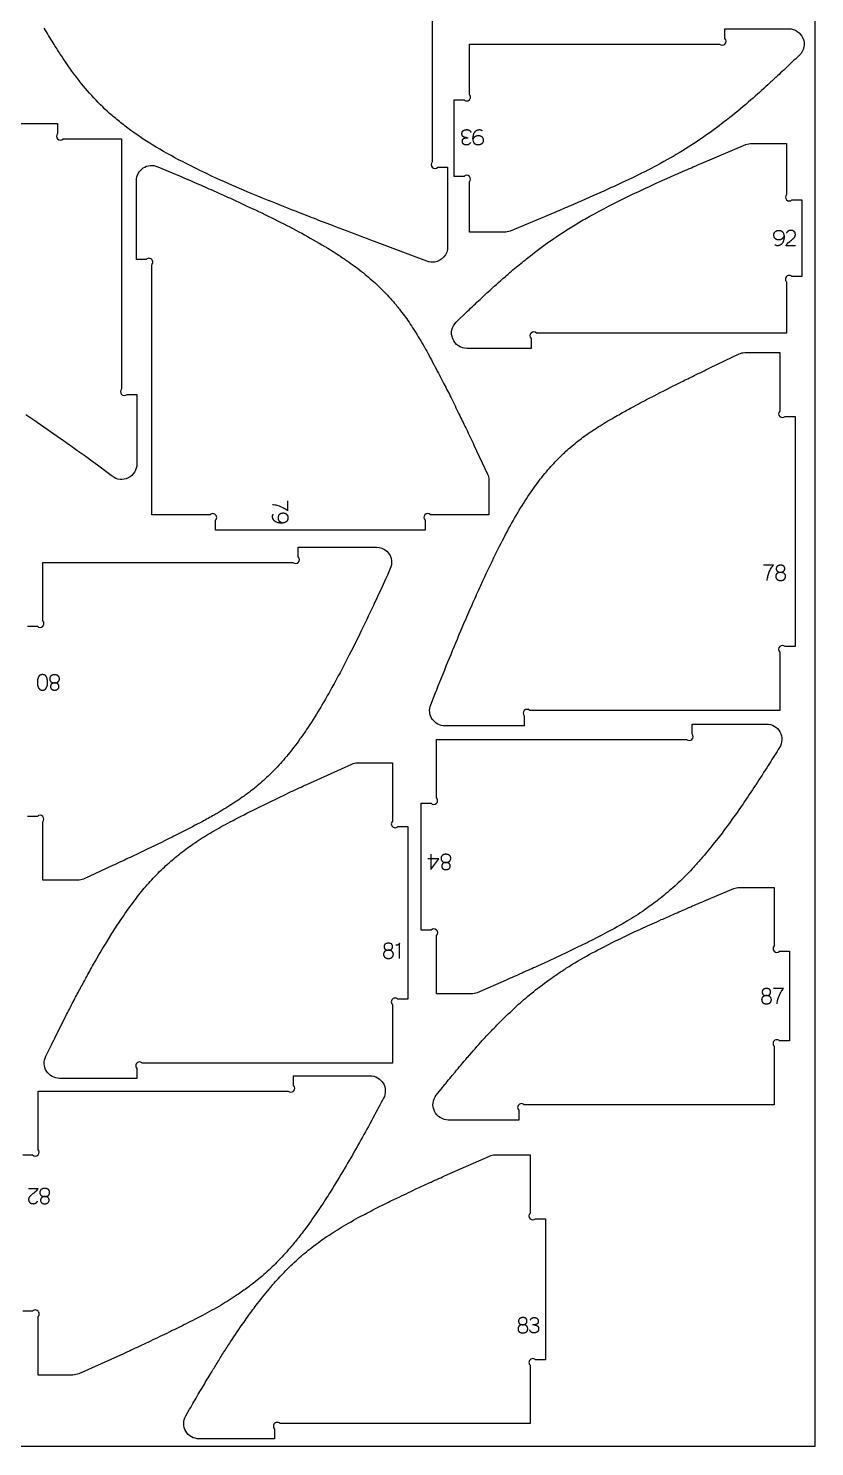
# Model space of a CAD drawing. Header units: millimetres. Extents: x 129 to 4060, y -1224 to 1216.
# Drawn here: x 2089 to 2704, y -1224 to -114 of the extents above; entities that cross this region are included whole.
import ezdxf

# ---------------------------------------------------------------- set-up
doc = ezdxf.new("R2010")
doc.units = ezdxf.units.MM
for name, color, linetype, true_color in [('cnc kesim', 30, 'Continuous', 0xff7300), ('Layer 01', 18, 'Continuous', 0x000000), ('çizim', 5, 'Continuous', 0x0500ff)]:
    doc.layers.add(name, color=color, linetype=linetype, true_color=true_color)

msp = doc.modelspace()

# ---------------------------------------------------------------- linework, layer by layer
at = {"layer": 'cnc kesim'}
for points in [[(2405.2, -22.5), (2405.2, -218.2, 1), (2409.5, -222.5), (2417.2, -222.5), (2417.2, -284.8, -0.374344), (2406.9, -296.7, -0.125253), (2401, -296), (2359.9, -280.5, -0.001109), (2338, -272.3), (2329.3, -269, -0.001224), (2312.1, -262.4, -0.001011), (2298.8, -257.2, -0.004603), (2268.6, -245), (2263.4, -242.9, -0.006524), (2239.4, -232.5, -0.008081), (2220.9, -223.8, -0.003645), (2212.5, -219.6, -0.017192), (2189, -206.7, -0.021793), (2169.2, -193.6, -0.012777), (2160.3, -186.7, -0.012479), (2152.6, -180.3, -0.026914), (2138.6, -166.3, -0.022927), (2126.1, -151.2, -0.005172), (2123.1, -147.2, -0.011747), (2114, -133.9, -0.006205), (2108.4, -125.1, -0.006274), (2101.4, -113.4, -0.004756)], [(1993.8, -188.3), (2111.9, -188.3), (2111.9, -196, 1), (2116.2, -200.3), (2161.9, -200.3), (2161.9, -396, 1), (2166.2, -400.3), (2173.9, -400.3), (2173.9, -454.9, -0.284529), (2167.2, -465.7, -0.286937), (2154.6, -464.5), (2153.7, -463.8), (2148.7, -460), (2148.4, -459.7), (2143, -455.7), (2137.7, -451.8), (2135.2, -450), (2132.3, -447.9), (2127, -444.2), (2121.7, -440.4), (2121.3, -440.2), (2116.5, -436.8), (2111.4, -433.2), (2106.3, -429.7), (2093.3, -420.6), (2087, -416.3)], [(2088.3, -581.9), (2096, -581.9, 1), (2100.3, -577.6), (2100.3, -531.9), (2296, -531.9, 1), (2300.3, -527.6), (2300.3, -519.9), (2361.4, -519.9, -0.38868), (2373.3, -530.8, -0.129722), (2372.3, -536.8), (2370, -542, -0.002596), (2361.2, -561.1), (2360, -563.6, -0.00387), (2350.1, -584.4), (2349.6, -585.4, -0.004435), (2340.2, -604.3), (2338.3, -608, -0.007462), (2327.4, -628.5, -0.005824), (2320.7, -640.4, -0.003099), (2316.9, -646.8, -0.012835), (2306.7, -662.9, -0.007906), (2301.6, -670.2, -0.007685), (2296.9, -676.5, -0.017793), (2287.4, -688.1, -0.01882), (2277.9, -698.1, -0.018794), (2268.1, -707, -0.006571), (2264.5, -709.9, -0.011812), (2257.8, -714.9, -0.015918), (2246.7, -722.4, -0.01163), (2234.3, -729.8, -0.006956), (2225, -735), (2219.6, -737.8, -0.005157), (2202.9, -746.4), (2201.5, -747.1, -0.004071), (2179.3, -757.9), (2179.2, -758, -0.001591), (2167.2, -763.6, -0.001285), (2154.9, -769.4), (2132.1, -779.9, -0.109236), (2127.7, -780.9), (2100.3, -780.9), (2100.3, -735.1, 1), (2096, -730.9), (2088.3, -730.9)], [(2084.6, -995.9), (2092.3, -995.9, 1), (2096.6, -991.6), (2096.6, -945.9), (2292.3, -945.9, 1), (2296.6, -941.6), (2296.6, -933.9), (2356.4, -933.9, -0.564663), (2367, -951.5), (2366.2, -953, -0.002925), (2357.9, -968.6), (2356.3, -971.6, -0.003991), (2347, -988.3), (2346.3, -989.6, -0.005293), (2336.4, -1006.7), (2336.3, -1007, -0.006933), (2325.7, -1024.3, -0.007379), (2316.9, -1037.9), (2315.3, -1040.3, -0.011791), (2305, -1054.8, -0.010538), (2297.9, -1063.9, -0.004434), (2294.9, -1067.5, -0.017126), (2284.8, -1078.7, -0.018076), (2274.6, -1088.5, -0.01795), (2263.9, -1097.4, -0.005031), (2260.8, -1099.7, -0.012481), (2252.5, -1105.6, -0.014789), (2239.8, -1113.5, -0.011615), (2225.2, -1121.6), (2221.2, -1123.7, -0.004794), (2207.3, -1130.8, -0.002382), (2199.1, -1134.8, -0.003066), (2184.7, -1141.7, -0.001539), (2175.6, -1146, -0.002192), (2163.5, -1151.6), (2128.4, -1167.3, -0.106018), (2123.9, -1168.3), (2096.6, -1168.3), (2096.6, -1122.5, 1), (2092.3, -1118.3), (2084.6, -1118.3)]]:
    msp.add_lwpolyline(points, format="xyb", dxfattribs=at)
for points in [[(2684.2, -114, -0.675514), (2692.6, -134.6, -0.001533), (2684, -142.8, -0.002628), (2674.1, -152.1, -0.002092), (2667.9, -157.8, -0.005603), (2654.6, -169.7, -0.010207), (2638, -183.6), (2635.5, -185.5, -0.027634), (2603.5, -208, -0.004233), (2598.5, -211.1, -0.023345), (2558.9, -232.1), (2553.8, -234.5, -0.004659), (2536.8, -242.3, -0.004257), (2513.3, -252.6, -0.001106), (2501.1, -257.8), (2466.1, -272.4, -0.098541), (2461.5, -273.3), (2434.2, -273.3), (2434.2, -233.9, 1), (2430, -229.6), (2422.2, -229.6), (2422.2, -169.6), (2430, -169.6, 1), (2434.2, -165.4), (2434.2, -126), (2630, -126, 1), (2634.2, -121.7), (2634.2, -114)], [(2486.7, -352.3, 1), (2482.5, -356.5), (2482.5, -364.3), (2432.3, -364.3, -0.674153), (2423.9, -343.7), (2432.7, -335.2, -0.003949), (2442.6, -325.9, -0.002148), (2448.7, -320.2, -0.005795), (2462.1, -308.2, -0.00609), (2472.1, -299.7, -0.006776), (2481.2, -292.4, -0.014278), (2497.7, -280, -0.017535), (2518.2, -266.8, -0.007412), (2528.6, -260.8, -0.014992), (2557.8, -245.6, -0.004866), (2574.7, -237.7), (2579.9, -235.3, -0.003941), (2603.4, -224.8, -0.00105), (2615.6, -219.5), (2650.6, -204.7, -0.100213), (2655.2, -203.8), (2682.5, -203.8), (2682.5, -243.8, 1), (2686.7, -248), (2694.5, -248), (2694.5, -308), (2686.7, -308, 1), (2682.5, -312.3), (2682.5, -352.3)], [(2173.5, -233, -0.536866), (2190.2, -222), (2204.7, -228.1, -0.002178), (2220.4, -234.9, -0.001757), (2233.6, -240.7, -0.001474), (2242.8, -244.8, -0.00333), (2260.1, -252.8), (2264.2, -254.7, -0.006405), (2284.1, -264.4, -0.007678), (2303, -274.2), (2305.1, -275.4, -0.011939), (2323.3, -285.8, -0.011312), (2334.9, -293.3, -0.004767), (2338.5, -295.7, -0.016977), (2351.2, -305.2, -0.018881), (2361.9, -314.5, -0.019443), (2371.2, -323.9, -0.012883), (2376.8, -330.3, -0.006026), (2379.4, -333.6, -0.017444), (2387, -343.9, -0.014214), (2394.2, -355.2, -0.009718), (2401.7, -368.1), (2402.6, -369.9, -0.005976), (2410, -383.8, -0.002155), (2414.3, -392, -0.002511), (2419.9, -403, -0.002217), (2426, -415.6, -0.001478), (2431.3, -426.5), (2431.9, -427.7, -0.00138), (2437.8, -440), (2448.5, -462.8, -0.108598), (2449.5, -467.2), (2449.5, -494.6), (2403.7, -494.6, 1), (2399.5, -498.9), (2399.5, -506.6), (2235.5, -506.6), (2235.5, -498.9, 1), (2231.2, -494.6), (2185.5, -494.6), (2185.5, -298.9, 1), (2181.2, -294.6), (2173.5, -294.6)], [(2415.1, -659.9, -0.529911), (2403.9, -643.4), (2407.4, -634.7, -0.002281), (2417.4, -609.9), (2417.4, -609.9, -0.002693), (2427.3, -586), (2430.5, -578.5, -0.003908), (2437.2, -563.1, -0.00304), (2443.1, -550, -0.007627), (2455, -524.9), (2456.7, -521.4, -0.010356), (2466.1, -503.5, -0.013094), (2475.8, -487), (2476.5, -485.8, -0.018198), (2486.3, -471.4, -0.019344), (2495.7, -459.5, -0.020261), (2505, -449.5, -0.016763), (2512.8, -442.2), (2514.5, -440.8, -0.018386), (2524.4, -433, -0.015717), (2535.1, -425.8, -0.0113), (2547.2, -418.5, -0.001969), (2552.4, -415.5, -0.003466), (2561.4, -410.6, -0.003971), (2574.5, -403.6), (2578.8, -401.4, -0.003713), (2598.1, -391.6), (2600.2, -390.5, -0.001672), (2610.2, -385.6, -0.001186), (2622.5, -379.6), (2645.3, -368.7, -0.110569), (2649.7, -367.6), (2677.1, -367.6), (2677.1, -413.4, 1), (2681.4, -417.6), (2689.1, -417.6), (2689.1, -597.9), (2681.4, -597.9, 1), (2677.1, -602.1), (2677.1, -647.9), (2481.4, -647.9, 1), (2477.1, -652.1), (2477.1, -659.9)], [(2604.2, -670.5, 1), (2608.5, -666.3), (2608.5, -658.5), (2666.7, -658.5, -0.587342), (2677, -676.9, -0.002397), (2669.1, -689.4), (2668.2, -690.9, -0.004093), (2658.4, -706), (2658.2, -706.3, -0.004967), (2648.4, -721), (2647.7, -722, -0.00713), (2637, -737.1, -0.0068), (2628.9, -747.9), (2626.2, -751.3, -0.01174), (2615.4, -764.3, -0.0079), (2609.8, -770.6, -0.007727), (2604.6, -776.1, -0.016448), (2593.5, -786.7, -0.017396), (2582, -796.3, -0.012876), (2572.7, -803.1, -0.003909), (2569.6, -805.3, -0.01569), (2555.8, -814, -0.012205), (2539.6, -822.9, -0.00309), (2533.2, -826.3, -0.004876), (2519.4, -833.1, -0.002171), (2511, -837.2, -0.003911), (2493.3, -845.4), (2487.5, -848.1, -0.002558), (2475.4, -853.5, -0.001113), (2463.1, -859), (2440.3, -868.9, -0.102522), (2435.9, -869.8), (2408.5, -869.8), (2408.5, -824.1, 1), (2404.2, -819.8), (2396.5, -819.8), (2396.5, -720.5), (2404.2, -720.5, 1), (2408.5, -716.3), (2408.5, -670.5)], [(2178.1, -924, 1), (2173.9, -928.2), (2173.9, -936), (2113.4, -936, -0.554609), (2102.6, -918.7), (2107, -909.8, -0.002574), (2114.2, -895.4), (2118.2, -887.4, -0.00362), (2124.1, -876, -0.002345), (2129.2, -866.3, -0.002492), (2134, -857.5, -0.003661), (2140, -846.6, -0.007656), (2150.6, -828.7), (2153.5, -823.9, -0.007686), (2160.9, -812.5, -0.012957), (2170.9, -798.2), (2172.5, -796.1, -0.013996), (2180.8, -785.9, -0.017797), (2190.5, -775.3, -0.018584), (2200.5, -766, -0.016159), (2209.6, -758.5), (2210.9, -757.5, -0.016528), (2222, -749.7, -0.013894), (2234.4, -742.1, -0.009591), (2248.8, -734.2), (2249.2, -734, -0.006488), (2266.5, -725.1), (2271.3, -722.7, -0.003705), (2288.6, -714.4), (2294.8, -711.4, -0.002681), (2307, -705.8), (2342.1, -689.8, -0.105498), (2346.5, -688.8), (2373.9, -688.8), (2373.9, -734.6, 1), (2378.1, -738.8), (2385.9, -738.8), (2385.9, -874), (2378.1, -874, 1), (2373.9, -878.2), (2373.9, -924)], [(2417.7, -968.6, -0.287557), (2406.9, -961.8, -0.288505), (2408.3, -949.1), (2413.1, -943.2, -0.004073), (2420.8, -933.7), (2423, -931.1, -0.00527), (2432.6, -919.7), (2432.9, -919.4, -0.006713), (2444.5, -906.2, -0.005694), (2452.4, -897.8, -0.003637), (2456.8, -893.3, -0.011446), (2469.5, -881), (2471.4, -879.2, -0.012858), (2482.6, -869.5, -0.016182), (2496.7, -858.7, -0.012807), (2508.5, -850.7, -0.003481), (2512.2, -848.3, -0.015614), (2530.4, -837.8, -0.009494), (2548.1, -828.6), (2553.2, -826.1, -0.005059), (2570.2, -818.1, -0.002879), (2584.4, -811.7, -0.001514), (2593.7, -807.6, -0.001515), (2605.9, -802.3, -0.001077), (2618.2, -797), (2641.1, -787.3, -0.099687), (2645.4, -786.5), (2672.8, -786.5), (2672.8, -832.2, 1), (2677, -836.5), (2684.8, -836.5), (2684.8, -906.6), (2677, -906.6, 1), (2672.8, -910.8), (2672.8, -956.6), (2477, -956.6, 1), (2472.8, -960.8), (2472.8, -968.6)], [(2286, -1206.3, 1), (2281.7, -1210.6), (2281.7, -1218.3), (2222.6, -1218.3, -0.267193), (2212.2, -1212.3, -0.268236), (2212.2, -1200.4), (2215.2, -1195.1, -0.002108), (2222, -1183.4), (2226, -1176.7, -0.002503), (2232, -1166.7, -0.002256), (2236.7, -1159.1, -0.002817), (2241.8, -1150.8, -0.00307), (2247.3, -1142.4, -0.007908), (2257.8, -1126.8, -0.002927), (2261.3, -1121.8, -0.006616), (2268.3, -1112.4, -0.013145), (2278.8, -1099.4), (2280.4, -1097.5, -0.013807), (2289.2, -1087.9, -0.017449), (2299.9, -1077.6, -0.017636), (2310.9, -1068.4, -0.009715), (2317.5, -1063.5, -0.007759), (2322.7, -1059.8, -0.015253), (2335.9, -1051.5, -0.010651), (2351.1, -1043, -0.002901), (2357, -1039.9, -0.004477), (2369.8, -1033.4, -0.002644), (2379.2, -1028.9, -0.003074), (2393.7, -1022, -0.001508), (2402.7, -1017.9, -0.002363), (2414.8, -1012.4), (2449.9, -996.8, -0.10481), (2454.3, -995.9), (2481.7, -995.9), (2481.7, -1041.6, 1), (2486, -1045.9), (2493.7, -1045.9), (2493.7, -1156.3), (2486, -1156.3, 1), (2481.7, -1160.6), (2481.7, -1206.3)]]:
    msp.add_lwpolyline(points, format="xyb", close=True, dxfattribs=at)
at = {"layer": 'Layer 01'}
msp.add_lwpolyline([(1484.5, 1215.6), (2704.5, 1215.6), (2704.5, -1224.4), (1484.5, -1224.4)], close=True, dxfattribs=at)
at = {"layer": 'çizim'}
msp.add_line((2410.4, -764), (2401.7, -764), dxfattribs=at)
for points in [[(2445, -201.3), (2445, -201.4), (2445, -201.5), (2445, -201.6), (2445, -201.7), (2445, -201.8), (2445, -201.9), (2445, -202), (2444.9, -202.1), (2444.9, -202.2), (2444.9, -202.3), (2444.9, -202.4), (2444.9, -202.5), (2444.8, -202.6), (2444.8, -202.6), (2444.8, -202.7), (2444.7, -202.8), (2444.7, -202.9), (2444.7, -203), (2444.6, -203.1), (2444.6, -203.2), (2444.5, -203.2), (2444.5, -203.3), (2444.4, -203.4), (2444.4, -203.5), (2444.3, -203.5), (2444.3, -203.6), (2444.2, -203.7), (2444.2, -203.7), (2444.1, -203.8), (2444, -203.9), (2444, -204), (2443.9, -204), (2443.8, -204.1), (2443.8, -204.1), (2443.7, -204.2), (2443.6, -204.3), (2443.6, -204.3), (2443.5, -204.4), (2443.4, -204.4), (2443.3, -204.5), (2443.2, -204.5), (2443.2, -204.5), (2443.1, -204.6), (2443, -204.6), (2442.9, -204.7), (2442.8, -204.7), (2442.7, -204.7), (2442.7, -204.8), (2442.6, -204.8), (2442.5, -204.8), (2442.4, -204.9), (2442.3, -204.9), (2442.2, -204.9), (2442.1, -204.9), (2442, -204.9), (2441.9, -205), (2441.8, -205), (2441.7, -205), (2441.6, -205), (2441.5, -205), (2441.4, -205), (2441.3, -205), (2441.2, -205), (2441.1, -205), (2441, -205), (2440.8, -205), (2440.7, -205), (2440.6, -205), (2440.5, -205), (2440.3, -205), (2440.2, -205), (2440.1, -204.9), (2440, -204.9), (2439.9, -204.9), (2439.7, -204.8), (2439.6, -204.8), (2439.5, -204.8), (2439.4, -204.7), (2439.3, -204.7), (2439.2, -204.6), (2439.2, -204.6), (2439.1, -204.6), (2439.1, -204.6), (2439, -204.5), (2439, -204.5), (2438.9, -204.5), (2438.9, -204.5), (2438.9, -204.4), (2438.8, -204.4), (2438.8, -204.4), (2438.7, -204.3), (2438.7, -204.3), (2438.6, -204.3), (2438.6, -204.2), (2438.6, -204.2), (2438.5, -204.2), (2438.5, -204.1), (2438.4, -204.1), (2438.4, -204.1), (2438.4, -204), (2438.3, -204), (2438.3, -203.9), (2438.3, -203.9), (2438.2, -203.9), (2438.2, -203.8), (2438.1, -203.7), (2438, -203.6), (2438, -203.5), (2437.9, -203.4), (2437.9, -203.3), (2437.8, -203.2), (2437.8, -203.1), (2437.7, -203), (2437.7, -202.9), (2437.6, -202.8), (2437.6, -202.7), (2437.5, -202.6), (2437.5, -202.5), (2437.4, -202.4), (2437.4, -202.3), (2437.4, -202.2), (2437.3, -202.1), (2437.3, -202), (2437.3, -201.9), (2437.2, -201.6), (2437.2, -201.4), (2437.1, -201.2), (2437.1, -201), (2437.1, -200.7), (2437.1, -200.5), (2437, -200.2), (2437, -200), (2437, -199.7), (2437.1, -199.5), (2437.1, -199.2), (2437.1, -198.9), (2437.1, -198.6), (2437.2, -198.4), (2437.2, -198.1), (2437.3, -197.9), (2437.3, -197.6), (2437.4, -197.4), (2437.4, -197.2), (2437.5, -196.9), (2437.6, -196.7), (2437.6, -196.6), (2437.6, -196.5), (2437.7, -196.3), (2437.7, -196.2), (2437.8, -196.1), (2437.8, -196), (2437.9, -195.9), (2437.9, -195.8), (2438, -195.7), (2438, -195.6), (2438.1, -195.5), (2438.2, -195.4), (2438.2, -195.3), (2438.3, -195.2), (2438.4, -195.1), (2438.4, -195), (2438.5, -194.9), (2438.6, -194.8), (2438.6, -194.7), (2438.7, -194.6), (2438.8, -194.5), (2438.9, -194.4), (2439, -194.4), (2439, -194.3), (2439.1, -194.2), (2439.2, -194.1), (2439.3, -194), (2439.4, -194), (2439.5, -193.9), (2439.6, -193.8), (2439.7, -193.8), (2439.7, -193.7), (2439.8, -193.6), (2439.9, -193.6), (2440, -193.5), (2440.1, -193.5), (2440.2, -193.4), (2440.3, -193.4), (2440.4, -193.3), (2440.5, -193.3), (2440.6, -193.3), (2440.7, -193.2), (2440.8, -193.2), (2440.9, -193.2), (2441.1, -193.1), (2441.2, -193.1), (2441.3, -193.1), (2441.4, -193.1), (2441.5, -193.1), (2441.6, -193), (2441.7, -193), (2441.8, -193), (2442, -193), (2442.1, -193), (2442.2, -193), (2442.4, -193), (2442.4, -193), (2442.5, -193), (2442.6, -193.1), (2442.6, -193.1), (2442.7, -193.1), (2442.8, -193.1), (2442.8, -193.1), (2442.9, -193.1), (2443, -193.1), (2443, -193.1), (2443.1, -193.2), (2443.1, -193.2), (2443.2, -193.2), (2443.3, -193.2), (2443.3, -193.2), (2443.4, -193.3), (2443.5, -193.3), (2443.5, -193.3), (2443.6, -193.3), (2443.6, -193.4), (2443.7, -193.4), (2443.7, -193.4), (2443.8, -193.5), (2443.9, -193.5), (2443.9, -193.5), (2444, -193.6), (2444, -193.6), (2444.1, -193.6)], [(2672.6, -275.7), (2672.6, -275.6), (2672.6, -275.5), (2672.6, -275.3), (2672.6, -275.2), (2672.6, -275.1), (2672.6, -275), (2672.6, -274.9), (2672.6, -274.8), (2672.6, -274.7), (2672.7, -274.7), (2672.7, -274.6), (2672.7, -274.5), (2672.7, -274.4), (2672.8, -274.3), (2672.8, -274.2), (2672.8, -274.1), (2672.9, -274), (2672.9, -273.9), (2672.9, -273.9), (2673, -273.8), (2673, -273.7), (2673.1, -273.6), (2673.1, -273.5), (2673.2, -273.5), (2673.2, -273.4), (2673.3, -273.3), (2673.3, -273.3), (2673.4, -273.2), (2673.5, -273.1), (2673.5, -273.1), (2673.6, -273), (2673.7, -272.9), (2673.7, -272.9), (2673.8, -272.8), (2673.9, -272.7), (2673.9, -272.7), (2674, -272.6), (2674.1, -272.6), (2674.2, -272.5), (2674.2, -272.5), (2674.3, -272.4), (2674.4, -272.4), (2674.5, -272.3), (2674.6, -272.3), (2674.7, -272.3), (2674.7, -272.2), (2674.8, -272.2), (2674.9, -272.2), (2675, -272.1), (2675.1, -272.1), (2675.2, -272.1), (2675.3, -272.1), (2675.4, -272), (2675.5, -272), (2675.6, -272), (2675.7, -272), (2675.7, -272), (2675.8, -271.9), (2675.9, -271.9), (2676, -271.9), (2676.1, -271.9), (2676.3, -271.9), (2676.4, -271.9), (2676.5, -271.9), (2676.6, -271.9), (2676.7, -271.9), (2676.9, -271.9), (2677, -271.9), (2677.1, -271.9), (2677.2, -272), (2677.4, -272), (2677.5, -272), (2677.6, -272), (2677.7, -272.1), (2677.8, -272.1), (2677.9, -272.1), (2678, -272.2), (2678.1, -272.2), (2678.2, -272.2), (2678.3, -272.3), (2678.4, -272.3), (2678.4, -272.3), (2678.5, -272.4), (2678.5, -272.4), (2678.6, -272.4), (2678.6, -272.5), (2678.7, -272.5), (2678.7, -272.5), (2678.8, -272.5), (2678.8, -272.6), (2678.8, -272.6), (2678.9, -272.6), (2678.9, -272.7), (2679, -272.7), (2679, -272.7), (2679, -272.8), (2679.1, -272.8), (2679.1, -272.8), (2679.2, -272.9), (2679.2, -272.9), (2679.2, -273), (2679.3, -273), (2679.3, -273), (2679.3, -273.1), (2679.4, -273.2), (2679.5, -273.3), (2679.5, -273.4), (2679.6, -273.4), (2679.6, -273.5), (2679.7, -273.6), (2679.8, -273.7), (2679.8, -273.8), (2679.9, -273.9), (2679.9, -274), (2680, -274.1), (2680, -274.2), (2680, -274.3), (2680.1, -274.4), (2680.1, -274.6), (2680.2, -274.7), (2680.2, -274.8), (2680.2, -274.9), (2680.3, -275), (2680.3, -275.1), (2680.3, -275.3), (2680.4, -275.5), (2680.4, -275.8), (2680.5, -276), (2680.5, -276.2), (2680.5, -276.5), (2680.5, -276.7), (2680.5, -276.9), (2680.5, -277.2), (2680.5, -277.5), (2680.5, -277.7), (2680.5, -278), (2680.4, -278.3), (2680.4, -278.6), (2680.4, -278.8), (2680.3, -279), (2680.3, -279.3), (2680.2, -279.5), (2680.2, -279.8), (2680.1, -280), (2680, -280.2), (2680, -280.4), (2679.9, -280.5), (2679.9, -280.6), (2679.8, -280.7), (2679.8, -280.8), (2679.7, -280.9), (2679.7, -281), (2679.6, -281.1), (2679.6, -281.2), (2679.5, -281.3), (2679.5, -281.4), (2679.4, -281.5), (2679.3, -281.6), (2679.3, -281.7), (2679.2, -281.8), (2679.1, -281.9), (2679.1, -282), (2679, -282.1), (2678.9, -282.2), (2678.8, -282.3), (2678.8, -282.4), (2678.7, -282.5), (2678.6, -282.6), (2678.5, -282.7), (2678.4, -282.7), (2678.4, -282.8), (2678.3, -282.9), (2678.2, -283), (2678.1, -283), (2678, -283.1), (2677.9, -283.2), (2677.8, -283.2), (2677.7, -283.3), (2677.6, -283.4), (2677.5, -283.4), (2677.4, -283.5), (2677.3, -283.5), (2677.2, -283.6), (2677.1, -283.6), (2677, -283.6), (2676.9, -283.7), (2676.8, -283.7), (2676.7, -283.7), (2676.6, -283.8), (2676.5, -283.8), (2676.4, -283.8), (2676.3, -283.8), (2676.2, -283.9), (2676.1, -283.9), (2676, -283.9), (2675.8, -283.9), (2675.7, -283.9), (2675.6, -283.9), (2675.5, -283.9), (2675.3, -283.9), (2675.2, -283.9), (2675.1, -283.9), (2675.1, -283.9), (2675, -283.9), (2674.9, -283.9), (2674.9, -283.9), (2674.8, -283.9), (2674.7, -283.8), (2674.7, -283.8), (2674.6, -283.8), (2674.5, -283.8), (2674.5, -283.8), (2674.4, -283.8), (2674.4, -283.7), (2674.3, -283.7), (2674.2, -283.7), (2674.2, -283.7), (2674.1, -283.7), (2674.1, -283.6), (2674, -283.6), (2673.9, -283.6), (2673.9, -283.5), (2673.8, -283.5), (2673.8, -283.5), (2673.7, -283.5), (2673.7, -283.4), (2673.6, -283.4), (2673.6, -283.3), (2673.5, -283.3)], [(2689.6, -283.9), (2682.2, -283.9), (2682.3, -283.7), (2682.3, -283.6), (2682.4, -283.5), (2682.4, -283.4), (2682.4, -283.3), (2682.5, -283.3), (2682.5, -283.2), (2682.5, -283.1), (2682.6, -283), (2682.6, -282.9), (2682.7, -282.8), (2682.7, -282.8), (2682.8, -282.7), (2682.8, -282.6), (2682.9, -282.5), (2682.9, -282.4), (2683, -282.4), (2683, -282.3), (2683.1, -282.2), (2683.1, -282.2), (2683.2, -282.1), (2683.3, -282), (2683.3, -281.9), (2683.4, -281.9), (2683.4, -281.8), (2683.5, -281.7), (2683.6, -281.7), (2683.6, -281.6), (2683.7, -281.5), (2683.9, -281.4), (2685, -280.5), (2685.6, -280), (2686.3, -279.5), (2686.6, -279.3), (2686.9, -279.1), (2687.1, -278.9), (2687.4, -278.6), (2687.7, -278.4), (2687.9, -278.1), (2688.2, -277.9), (2688.4, -277.7), (2688.5, -277.6), (2688.5, -277.5), (2688.6, -277.5), (2688.6, -277.4), (2688.7, -277.3), (2688.7, -277.3), (2688.8, -277.2), (2688.8, -277.1), (2688.9, -277.1), (2688.9, -277), (2689, -276.9), (2689, -276.8), (2689, -276.8), (2689.1, -276.7), (2689.1, -276.6), (2689.1, -276.5), (2689.2, -276.5), (2689.2, -276.4), (2689.2, -276.3), (2689.2, -276.2), (2689.3, -276.2), (2689.3, -276.1), (2689.3, -276), (2689.3, -275.9), (2689.3, -275.8), (2689.3, -275.7), (2689.3, -275.6), (2689.4, -275.6), (2689.4, -275.5), (2689.4, -275.4), (2689.4, -275.3), (2689.4, -275.2), (2689.4, -275.1), (2689.4, -275), (2689.4, -274.9), (2689.4, -274.8), (2689.3, -274.7), (2689.3, -274.6), (2689.3, -274.5), (2689.3, -274.4), (2689.3, -274.4), (2689.3, -274.3), (2689.3, -274.2), (2689.2, -274.1), (2689.2, -274), (2689.2, -273.9), (2689.1, -273.9), (2689.1, -273.8), (2689.1, -273.7), (2689.1, -273.6), (2689, -273.6), (2689, -273.5), (2688.9, -273.4), (2688.9, -273.4), (2688.8, -273.3), (2688.8, -273.2), (2688.8, -273.2), (2688.7, -273.1), (2688.7, -273), (2688.6, -273), (2688.5, -272.9), (2688.5, -272.9), (2688.4, -272.8), (2688.4, -272.8), (2688.3, -272.7), (2688.2, -272.7), (2688.2, -272.6), (2688.1, -272.6), (2688, -272.5), (2688, -272.5), (2687.9, -272.4), (2687.8, -272.4), (2687.7, -272.3), (2687.7, -272.3), (2687.6, -272.3), (2687.5, -272.2), (2687.4, -272.2), (2687.4, -272.2), (2687.3, -272.1), (2687.2, -272.1), (2687.1, -272.1), (2687.1, -272.1), (2687, -272.1), (2686.9, -272), (2686.8, -272), (2686.7, -272), (2686.6, -272), (2686.5, -272), (2686.5, -272), (2686.4, -271.9), (2686.3, -271.9), (2686.2, -271.9), (2686.1, -271.9), (2686, -271.9), (2685.8, -271.9), (2685.7, -271.9), (2685.5, -271.9), (2685.4, -271.9), (2685.2, -271.9), (2685.1, -272), (2685, -272), (2684.8, -272), (2684.7, -272), (2684.6, -272.1), (2684.5, -272.1), (2684.5, -272.1), (2684.4, -272.1), (2684.3, -272.2), (2684.3, -272.2), (2684.2, -272.2), (2684.2, -272.2), (2684.1, -272.2), (2684, -272.3), (2684, -272.3), (2683.9, -272.3), (2683.9, -272.4), (2683.8, -272.4), (2683.8, -272.4), (2683.7, -272.5), (2683.7, -272.5), (2683.6, -272.5), (2683.6, -272.6), (2683.5, -272.6), (2683.5, -272.6), (2683.4, -272.7), (2683.4, -272.7), (2683.3, -272.7), (2683.3, -272.8), (2683.2, -272.8), (2683.2, -272.9), (2683.1, -272.9), (2683.1, -273), (2683.1, -273), (2683, -273.1), (2683, -273.1), (2682.9, -273.2), (2682.8, -273.3), (2682.8, -273.4), (2682.7, -273.5), (2682.6, -273.6), (2682.5, -273.7), (2682.5, -273.8), (2682.4, -274)], [(2288.4, -493.2), (2288.5, -493.2), (2288.6, -493.2), (2288.7, -493.2), (2288.8, -493.2), (2288.9, -493.2), (2289, -493.2), (2289.1, -493.2), (2289.2, -493.2), (2289.3, -493.3), (2289.4, -493.3), (2289.5, -493.3), (2289.6, -493.3), (2289.7, -493.4), (2289.8, -493.4), (2289.8, -493.4), (2289.9, -493.4), (2290, -493.5), (2290.1, -493.5), (2290.2, -493.6), (2290.3, -493.6), (2290.3, -493.6), (2290.4, -493.7), (2290.5, -493.7), (2290.6, -493.8), (2290.6, -493.8), (2290.7, -493.9), (2290.8, -494), (2290.9, -494), (2290.9, -494.1), (2291, -494.1), (2291.1, -494.2), (2291.1, -494.3), (2291.2, -494.3), (2291.2, -494.4), (2291.3, -494.5), (2291.4, -494.6), (2291.4, -494.6), (2291.5, -494.7), (2291.5, -494.8), (2291.6, -494.9), (2291.6, -494.9), (2291.7, -495), (2291.7, -495.1), (2291.7, -495.2), (2291.8, -495.3), (2291.8, -495.4), (2291.8, -495.4), (2291.9, -495.5), (2291.9, -495.6), (2291.9, -495.7), (2292, -495.8), (2292, -495.9), (2292, -496), (2292, -496.1), (2292, -496.2), (2292.1, -496.3), (2292.1, -496.4), (2292.1, -496.5), (2292.1, -496.6), (2292.1, -496.7), (2292.1, -496.8), (2292.1, -496.9), (2292.1, -497), (2292.1, -497.1), (2292.1, -497.2), (2292.1, -497.3), (2292.1, -497.5), (2292.1, -497.6), (2292.1, -497.7), (2292.1, -497.9), (2292.1, -498), (2292, -498.1), (2292, -498.2), (2292, -498.3), (2291.9, -498.4), (2291.9, -498.5), (2291.9, -498.7), (2291.8, -498.8), (2291.8, -498.9), (2291.7, -499), (2291.7, -499), (2291.7, -499.1), (2291.7, -499.1), (2291.6, -499.1), (2291.6, -499.2), (2291.6, -499.2), (2291.6, -499.3), (2291.5, -499.3), (2291.5, -499.4), (2291.5, -499.4), (2291.4, -499.5), (2291.4, -499.5), (2291.4, -499.5), (2291.3, -499.6), (2291.3, -499.6), (2291.3, -499.7), (2291.2, -499.7), (2291.2, -499.7), (2291.2, -499.8), (2291.1, -499.8), (2291.1, -499.8), (2291, -499.9), (2291, -499.9), (2291, -500), (2290.9, -500), (2290.8, -500.1), (2290.7, -500.1), (2290.6, -500.2), (2290.5, -500.3), (2290.4, -500.3), (2290.3, -500.4), (2290.2, -500.4), (2290.1, -500.5), (2290, -500.5), (2289.9, -500.6), (2289.8, -500.6), (2289.7, -500.7), (2289.6, -500.7), (2289.5, -500.7), (2289.4, -500.8), (2289.3, -500.8), (2289.2, -500.8), (2289.1, -500.9), (2289, -500.9), (2288.7, -501), (2288.5, -501), (2288.3, -501.1), (2288.1, -501.1), (2287.8, -501.1), (2287.6, -501.1), (2287.3, -501.1), (2287.1, -501.1), (2286.9, -501.1), (2286.6, -501.1), (2286.3, -501.1), (2286, -501.1), (2285.7, -501.1), (2285.5, -501), (2285.2, -501), (2285, -500.9), (2284.7, -500.9), (2284.5, -500.8), (2284.3, -500.8), (2284, -500.7), (2283.8, -500.6), (2283.7, -500.6), (2283.6, -500.5), (2283.5, -500.5), (2283.3, -500.5), (2283.2, -500.4), (2283.1, -500.4), (2283, -500.3), (2282.9, -500.3), (2282.8, -500.2), (2282.7, -500.1), (2282.6, -500.1), (2282.5, -500), (2282.4, -500), (2282.3, -499.9), (2282.2, -499.8), (2282.1, -499.8), (2282, -499.7), (2281.9, -499.6), (2281.8, -499.5), (2281.7, -499.5), (2281.6, -499.4), (2281.6, -499.3), (2281.5, -499.2), (2281.4, -499.1), (2281.3, -499.1), (2281.2, -499), (2281.1, -498.9), (2281.1, -498.8), (2281, -498.7), (2280.9, -498.6), (2280.9, -498.5), (2280.8, -498.4), (2280.7, -498.3), (2280.7, -498.3), (2280.6, -498.2), (2280.6, -498.1), (2280.5, -498), (2280.5, -497.9), (2280.4, -497.8), (2280.4, -497.7), (2280.4, -497.6), (2280.3, -497.5), (2280.3, -497.3), (2280.3, -497.2), (2280.2, -497.1), (2280.2, -497), (2280.2, -496.9), (2280.2, -496.8), (2280.2, -496.7), (2280.2, -496.6), (2280.1, -496.5), (2280.1, -496.3), (2280.1, -496.2), (2280.1, -496.1), (2280.1, -496), (2280.1, -495.8), (2280.1, -495.8), (2280.2, -495.7), (2280.2, -495.6), (2280.2, -495.6), (2280.2, -495.5), (2280.2, -495.4), (2280.2, -495.4), (2280.2, -495.3), (2280.2, -495.2), (2280.2, -495.2), (2280.3, -495.1), (2280.3, -495), (2280.3, -495), (2280.3, -494.9), (2280.3, -494.9), (2280.4, -494.8), (2280.4, -494.7), (2280.4, -494.7), (2280.4, -494.6), (2280.5, -494.6), (2280.5, -494.5), (2280.5, -494.4), (2280.6, -494.4), (2280.6, -494.3), (2280.6, -494.3), (2280.7, -494.2), (2280.7, -494.2), (2280.7, -494.1)], [(2404, -760.5), (2404, -772.5), (2410.4, -764)], [(2379.4, -842.1), (2379.4, -830), (2379.4, -830.1), (2379.4, -830.2), (2379.4, -830.2), (2379.4, -830.3), (2379.4, -830.3), (2379.4, -830.4), (2379.4, -830.4), (2379.3, -830.5), (2379.3, -830.5), (2379.3, -830.6), (2379.3, -830.6), (2379.3, -830.6), (2379.3, -830.7), (2379.2, -830.7), (2379.2, -830.7), (2379.2, -830.7), (2379.2, -830.8), (2379.2, -830.8), (2379.2, -830.8), (2379.2, -830.8), (2379.1, -830.9), (2379.1, -830.9), (2379.1, -830.9), (2379.1, -830.9), (2379.1, -830.9), (2379.1, -831), (2379, -831), (2379, -831), (2379, -831), (2379, -831), (2379, -831.1), (2378.9, -831.1), (2378.9, -831.1), (2378.9, -831.1), (2378.8, -831.2), (2378.8, -831.2), (2378.7, -831.2), (2378.7, -831.3), (2378.6, -831.3), (2378.6, -831.3), (2378.5, -831.4), (2378.5, -831.4), (2378.4, -831.4), (2378.3, -831.5), (2378.2, -831.5), (2378.1, -831.5), (2377.9, -831.6), (2377.8, -831.6), (2377.7, -831.6), (2377.6, -831.7), (2377.5, -831.7), (2377.4, -831.7), (2377.3, -831.7), (2377.2, -831.8), (2377.1, -831.8), (2377, -831.8), (2376.9, -831.8), (2376.8, -831.8), (2376.7, -831.8)], [(2089, -1022.2), (2096.3, -1022.2), (2096.3, -1022.4), (2096.2, -1022.5), (2096.2, -1022.5), (2096.2, -1022.6), (2096.1, -1022.7), (2096.1, -1022.8), (2096.1, -1022.9), (2096, -1023), (2096, -1023.1), (2095.9, -1023.1), (2095.9, -1023.2), (2095.8, -1023.3), (2095.8, -1023.4), (2095.8, -1023.5), (2095.7, -1023.5), (2095.7, -1023.6), (2095.6, -1023.7), (2095.5, -1023.8), (2095.5, -1023.8), (2095.4, -1023.9), (2095.4, -1024), (2095.3, -1024.1), (2095.3, -1024.1), (2095.2, -1024.2), (2095.1, -1024.3), (2095.1, -1024.3), (2095, -1024.4), (2094.9, -1024.5), (2094.9, -1024.5), (2094.7, -1024.6), (2093.5, -1025.6), (2092.9, -1026.1), (2092.3, -1026.5), (2092, -1026.7), (2091.7, -1027), (2091.4, -1027.2), (2091.2, -1027.4), (2090.9, -1027.7), (2090.6, -1027.9), (2090.4, -1028.2), (2090.1, -1028.4), (2090.1, -1028.5), (2090, -1028.5), (2090, -1028.6), (2089.9, -1028.7), (2089.9, -1028.7), (2089.8, -1028.8), (2089.8, -1028.9), (2089.7, -1028.9), (2089.7, -1029), (2089.6, -1029.1), (2089.6, -1029.1), (2089.6, -1029.2), (2089.5, -1029.3), (2089.5, -1029.4), (2089.5, -1029.4), (2089.4, -1029.5), (2089.4, -1029.6), (2089.4, -1029.7), (2089.4, -1029.8), (2089.3, -1029.8), (2089.3, -1029.9), (2089.3, -1030), (2089.3, -1030.1), (2089.3, -1030.2), (2089.2, -1030.2), (2089.2, -1030.3), (2089.2, -1030.4), (2089.2, -1030.5), (2089.2, -1030.6), (2089.2, -1030.7), (2089.2, -1030.8), (2089.2, -1030.9), (2089.2, -1031), (2089.2, -1031.1), (2089.2, -1031.2), (2089.2, -1031.3), (2089.2, -1031.3), (2089.2, -1031.4), (2089.2, -1031.5), (2089.3, -1031.6), (2089.3, -1031.7), (2089.3, -1031.8), (2089.3, -1031.9), (2089.3, -1032), (2089.4, -1032), (2089.4, -1032.1), (2089.4, -1032.2), (2089.5, -1032.3), (2089.5, -1032.4), (2089.5, -1032.4), (2089.6, -1032.5), (2089.6, -1032.6), (2089.6, -1032.6), (2089.7, -1032.7), (2089.7, -1032.8), (2089.8, -1032.8), (2089.8, -1032.9), (2089.9, -1033), (2089.9, -1033), (2090, -1033.1), (2090, -1033.1), (2090.1, -1033.2), (2090.1, -1033.3), (2090.2, -1033.3), (2090.3, -1033.4), (2090.3, -1033.4), (2090.4, -1033.5), (2090.5, -1033.5), (2090.5, -1033.6), (2090.6, -1033.6), (2090.7, -1033.6), (2090.7, -1033.7), (2090.8, -1033.7), (2090.9, -1033.8), (2091, -1033.8), (2091, -1033.8), (2091.1, -1033.9), (2091.2, -1033.9), (2091.3, -1033.9), (2091.4, -1033.9), (2091.4, -1034), (2091.5, -1034), (2091.6, -1034), (2091.7, -1034), (2091.8, -1034.1), (2091.9, -1034.1), (2091.9, -1034.1), (2092, -1034.1), (2092.1, -1034.1), (2092.2, -1034.1), (2092.3, -1034.1), (2092.4, -1034.1), (2092.5, -1034.1), (2092.6, -1034.1), (2092.8, -1034.2), (2092.9, -1034.2), (2093.1, -1034.1), (2093.2, -1034.1), (2093.3, -1034.1), (2093.5, -1034.1), (2093.6, -1034.1), (2093.7, -1034.1), (2093.9, -1034), (2094, -1034), (2094.1, -1034), (2094.1, -1034), (2094.2, -1033.9), (2094.2, -1033.9), (2094.3, -1033.9), (2094.4, -1033.9), (2094.4, -1033.8), (2094.5, -1033.8), (2094.5, -1033.8), (2094.6, -1033.8), (2094.6, -1033.7), (2094.7, -1033.7), (2094.7, -1033.7), (2094.8, -1033.6), (2094.8, -1033.6), (2094.9, -1033.6), (2095, -1033.5), (2095, -1033.5), (2095.1, -1033.5), (2095.1, -1033.4), (2095.2, -1033.4), (2095.2, -1033.4), (2095.2, -1033.3), (2095.3, -1033.3), (2095.3, -1033.2), (2095.4, -1033.2), (2095.4, -1033.1), (2095.5, -1033.1), (2095.5, -1033.1), (2095.6, -1033), (2095.6, -1033), (2095.6, -1032.9), (2095.7, -1032.8), (2095.8, -1032.7), (2095.9, -1032.6), (2096, -1032.5), (2096, -1032.4), (2096.1, -1032.2), (2096.2, -1032.1)]]:
    msp.add_lwpolyline(points, dxfattribs=at)
for points in [[(2280.1, -486.5, -0.024846), (2283.6, -487.1), (2285.2, -487.6), (2286.8, -488.3), (2288.2, -488.9, -0.047754), (2291.2, -490.8), (2292.1, -491.5), (2292.1, -483.6)], [(2667.3, -546.1, -0.024846), (2667.9, -542.6), (2668.4, -541), (2669, -539.4), (2669.6, -538.1, -0.047754), (2671.5, -535), (2672.2, -534.1), (2664.4, -534.1)], [(2675.1, -877.6, -0.024846), (2675.7, -874.2), (2676.2, -872.6), (2676.9, -870.9), (2677.5, -869.6, -0.047754), (2679.4, -866.6), (2680.1, -865.6), (2672.2, -865.6)]]:
    msp.add_lwpolyline(points, format="xyb", dxfattribs=at)
for points, knots in [([(2432.2, -199.3), (2430.8, -199.3), (2429.6, -198.6), (2428.4, -198), (2428.4, -196.4), (2428.4, -194.6), (2429.4, -193.8), (2430.4, -193), (2432.1, -193), (2434.6, -193), (2435.5, -195.3)], [0, 0, 0, 1, 1, 2, 2, 3, 3, 4, 4, 5, 5, 5]), ([(2435.1, -203.1), (2434.1, -205), (2431.8, -205), (2430.4, -205), (2429.6, -204.3), (2428.7, -203.5), (2428.7, -202.1), (2428.7, -201), (2429.2, -200.4), (2429.7, -199.8), (2430.4, -199.6), (2431, -199.4), (2431.8, -199.4), (2432.6, -199.3), (2433.3, -199.3)], [0, 0, 0, 1, 1, 2, 2, 3, 3, 4, 4, 5, 5, 6, 6, 7, 7, 7]), ([(2437.1, -200.6), (2437.5, -199.4), (2438.5, -198.5), (2439.5, -197.6), (2441.1, -197.6), (2442.8, -197.6), (2443.9, -198.5), (2445, -199.5), (2445, -201.3)], [0, 0, 0, 1, 1, 2, 2, 3, 3, 4, 4, 4]), ([(2680.5, -276.4), (2680.1, -277.5), (2679.1, -278.4), (2678.1, -279.4), (2676.5, -279.4), (2674.7, -279.4), (2673.7, -278.4), (2672.6, -277.4), (2672.6, -275.7)], [0, 0, 0, 1, 1, 2, 2, 3, 3, 4, 4, 4]), ([(2287.7, -501.1), (2286.5, -500.7), (2285.6, -499.7), (2284.7, -498.7), (2284.7, -497.1), (2284.7, -495.4), (2285.6, -494.3), (2286.6, -493.2), (2288.4, -493.2)], [0, 0, 0, 1, 1, 2, 2, 3, 3, 4, 4, 4]), ([(2677.8, -539.7), (2679.6, -539.7), (2680.6, -540.6), (2681.7, -541.4), (2681.7, -542.9), (2681.7, -544.3), (2680.6, -545.2), (2679.6, -546.1), (2677.8, -546.1), (2676.1, -546.1), (2675.1, -545.2), (2674, -544.3), (2674, -542.9), (2674, -541.4), (2675.1, -540.6), (2676.1, -539.7), (2677.8, -539.7)], [0, 0, 0, 1, 1, 2, 2, 3, 3, 4, 4, 5, 5, 6, 6, 7, 7, 8, 8, 8]), ([(2677.9, -534.1), (2679.2, -534.1), (2680.1, -534.7), (2681.1, -535.4), (2681.1, -536.8), (2681.1, -538.2), (2680, -538.9), (2679, -539.6), (2677.7, -539.6), (2676.5, -539.6), (2675.5, -539), (2674.4, -538.3), (2674.4, -536.9), (2674.4, -535.4), (2675.5, -534.8), (2676.5, -534.1), (2677.9, -534.1)], [0, 0, 0, 1, 1, 2, 2, 3, 3, 4, 4, 5, 5, 6, 6, 7, 7, 8, 8, 8]), ([(2100, -632), (2098.8, -632), (2098, -631.4), (2097.2, -630.8), (2096.8, -629.9), (2096.3, -628.9), (2096.1, -627.8), (2096, -626.7), (2096, -625.8), (2096, -623.8), (2096.8, -621.8), (2097.6, -619.8), (2100, -619.8), (2102.4, -619.8), (2103.2, -621.8), (2104, -623.8), (2104, -625.8), (2104, -626.8), (2103.9, -627.8), (2103.7, -628.9), (2103.2, -629.9), (2102.8, -630.8), (2102, -631.4), (2101.2, -632), (2100, -632)], [0, 0, 0, 1, 1, 2, 2, 3, 3, 4, 4, 5, 5, 6, 6, 7, 7, 8, 8, 9, 9, 10, 10, 11, 11, 12, 12, 12]), ([(2109.5, -626.3), (2107.8, -626.3), (2106.7, -625.4), (2105.7, -624.5), (2105.7, -623.1), (2105.7, -621.6), (2106.7, -620.8), (2107.8, -619.9), (2109.5, -619.9), (2111.2, -619.9), (2112.3, -620.8), (2113.3, -621.6), (2113.3, -623.1), (2113.3, -624.5), (2112.3, -625.4), (2111.2, -626.3), (2109.5, -626.3)], [0, 0, 0, 1, 1, 2, 2, 3, 3, 4, 4, 5, 5, 6, 6, 7, 7, 8, 8, 8]), ([(2109.4, -631.9), (2108.1, -631.9), (2107.2, -631.2), (2106.3, -630.6), (2106.3, -629.2), (2106.3, -627.7), (2107.3, -627), (2108.3, -626.3), (2109.6, -626.3), (2110.8, -626.3), (2111.9, -627), (2112.9, -627.6), (2112.9, -629.1), (2112.9, -630.6), (2111.9, -631.2), (2110.8, -631.9), (2109.4, -631.9)], [0, 0, 0, 1, 1, 2, 2, 3, 3, 4, 4, 5, 5, 6, 6, 7, 7, 8, 8, 8]), ([(2415.8, -766.9), (2414.1, -766.9), (2413, -766), (2412, -765.1), (2412, -763.7), (2412, -762.2), (2413, -761.4), (2414.1, -760.5), (2415.8, -760.5), (2417.5, -760.5), (2418.6, -761.4), (2419.7, -762.2), (2419.7, -763.7), (2419.7, -765.1), (2418.6, -766), (2417.5, -766.9), (2415.8, -766.9)], [0, 0, 0, 1, 1, 2, 2, 3, 3, 4, 4, 5, 5, 6, 6, 7, 7, 8, 8, 8]), ([(2415.8, -772.5), (2414.4, -772.5), (2413.5, -771.8), (2412.6, -771.2), (2412.6, -769.8), (2412.6, -768.3), (2413.6, -767.6), (2414.6, -766.9), (2415.9, -766.9), (2417.2, -766.9), (2418.2, -767.6), (2419.2, -768.2), (2419.2, -769.7), (2419.2, -771.1), (2418.2, -771.8), (2417.1, -772.5), (2415.8, -772.5)], [0, 0, 0, 1, 1, 2, 2, 3, 3, 4, 4, 5, 5, 6, 6, 7, 7, 8, 8, 8]), ([(2370.9, -830.1), (2372.2, -830.1), (2373.2, -830.7), (2374.1, -831.4), (2374.1, -832.8), (2374.1, -834.2), (2373.1, -834.9), (2372, -835.6), (2370.8, -835.6), (2369.5, -835.6), (2368.5, -835), (2367.4, -834.3), (2367.4, -832.9), (2367.4, -831.4), (2368.5, -830.7), (2369.6, -830.1), (2370.9, -830.1)], [0, 0, 0, 1, 1, 2, 2, 3, 3, 4, 4, 5, 5, 6, 6, 7, 7, 8, 8, 8]), ([(2370.9, -835.7), (2372.6, -835.7), (2373.6, -836.5), (2374.7, -837.4), (2374.7, -838.9), (2374.7, -840.3), (2373.6, -841.2), (2372.6, -842.1), (2370.9, -842.1), (2369.1, -842.1), (2368.1, -841.2), (2367, -840.3), (2367, -838.9), (2367, -837.4), (2368.1, -836.5), (2369.1, -835.7), (2370.9, -835.7)], [0, 0, 0, 1, 1, 2, 2, 3, 3, 4, 4, 5, 5, 6, 6, 7, 7, 8, 8, 8]), ([(2666.8, -865.6), (2668.2, -865.6), (2669.1, -866.3), (2670, -867), (2670, -868.3), (2670, -869.8), (2669, -870.5), (2668, -871.2), (2666.7, -871.2), (2665.4, -871.2), (2664.4, -870.5), (2663.4, -869.9), (2663.4, -868.4), (2663.4, -867), (2664.4, -866.3), (2665.5, -865.6), (2666.8, -865.6)], [0, 0, 0, 1, 1, 2, 2, 3, 3, 4, 4, 5, 5, 6, 6, 7, 7, 8, 8, 8]), ([(2666.8, -871.2), (2668.5, -871.2), (2669.6, -872.1), (2670.6, -873), (2670.6, -874.4), (2670.6, -875.9), (2669.6, -876.8), (2668.5, -877.6), (2666.8, -877.6), (2665.1, -877.6), (2664, -876.8), (2663, -875.9), (2663, -874.4), (2663, -873), (2664, -872.1), (2665.1, -871.2), (2666.8, -871.2)], [0, 0, 0, 1, 1, 2, 2, 3, 3, 4, 4, 5, 5, 6, 6, 7, 7, 8, 8, 8]), ([(2101.8, -1028.5), (2100.1, -1028.5), (2099, -1027.7), (2097.9, -1026.8), (2097.9, -1025.3), (2097.9, -1023.9), (2099, -1023), (2100.1, -1022.2), (2101.8, -1022.2), (2103.5, -1022.2), (2104.6, -1023), (2105.6, -1023.9), (2105.6, -1025.3), (2105.6, -1026.8), (2104.6, -1027.7), (2103.5, -1028.5), (2101.8, -1028.5)], [0, 0, 0, 1, 1, 2, 2, 3, 3, 4, 4, 5, 5, 6, 6, 7, 7, 8, 8, 8]), ([(2101.7, -1034.2), (2100.4, -1034.2), (2099.5, -1033.5), (2098.5, -1032.8), (2098.5, -1031.4), (2098.5, -1030), (2099.6, -1029.3), (2100.6, -1028.6), (2101.9, -1028.6), (2103.1, -1028.6), (2104.2, -1029.2), (2105.2, -1029.9), (2105.2, -1031.3), (2105.2, -1032.8), (2104.1, -1033.5), (2103.1, -1034.2), (2101.7, -1034.2)], [0, 0, 0, 1, 1, 2, 2, 3, 3, 4, 4, 5, 5, 6, 6, 7, 7, 8, 8, 8]), ([(2476.1, -1128.9), (2477.8, -1128.9), (2478.9, -1129.8), (2479.9, -1130.7), (2479.9, -1132.1), (2479.9, -1133.6), (2478.9, -1134.5), (2477.8, -1135.3), (2476.1, -1135.3), (2474.4, -1135.3), (2473.3, -1134.5), (2472.3, -1133.6), (2472.3, -1132.1), (2472.3, -1130.7), (2473.3, -1129.8), (2474.4, -1128.9), (2476.1, -1128.9)], [0, 0, 0, 1, 1, 2, 2, 3, 3, 4, 4, 5, 5, 6, 6, 7, 7, 8, 8, 8]), ([(2476.1, -1123.3), (2477.5, -1123.3), (2478.4, -1124), (2479.3, -1124.7), (2479.3, -1126), (2479.3, -1127.5), (2478.3, -1128.2), (2477.3, -1128.9), (2476, -1128.9), (2474.7, -1128.9), (2473.7, -1128.2), (2472.7, -1127.6), (2472.7, -1126.1), (2472.7, -1124.7), (2473.7, -1124), (2474.8, -1123.3), (2476.1, -1123.3)], [0, 0, 0, 1, 1, 2, 2, 3, 3, 4, 4, 5, 5, 6, 6, 7, 7, 8, 8, 8]), ([(2484.7, -1129), (2486.1, -1129.1), (2487.2, -1129.7), (2488.4, -1130.3), (2488.4, -1131.9), (2488.4, -1133.7), (2487.4, -1134.5), (2486.4, -1135.3), (2484.7, -1135.3), (2482.3, -1135.3), (2481.4, -1133)], [0, 0, 0, 1, 1, 2, 2, 3, 3, 4, 4, 5, 5, 5]), ([(2481.8, -1125.3), (2482.8, -1123.3), (2485.1, -1123.3), (2486.4, -1123.3), (2487.3, -1124.1), (2488.1, -1124.8), (2488.1, -1126.2), (2488.1, -1127.3), (2487.7, -1127.9), (2487.2, -1128.5), (2486.5, -1128.7), (2485.8, -1129), (2485, -1129), (2484.2, -1129), (2483.5, -1129)], [0, 0, 0, 1, 1, 2, 2, 3, 3, 4, 4, 5, 5, 6, 6, 7, 7, 7])]:
    msp.add_open_spline(points, degree=2, knots=knots, dxfattribs=at)

doc.saveas('drawing.dxf')
